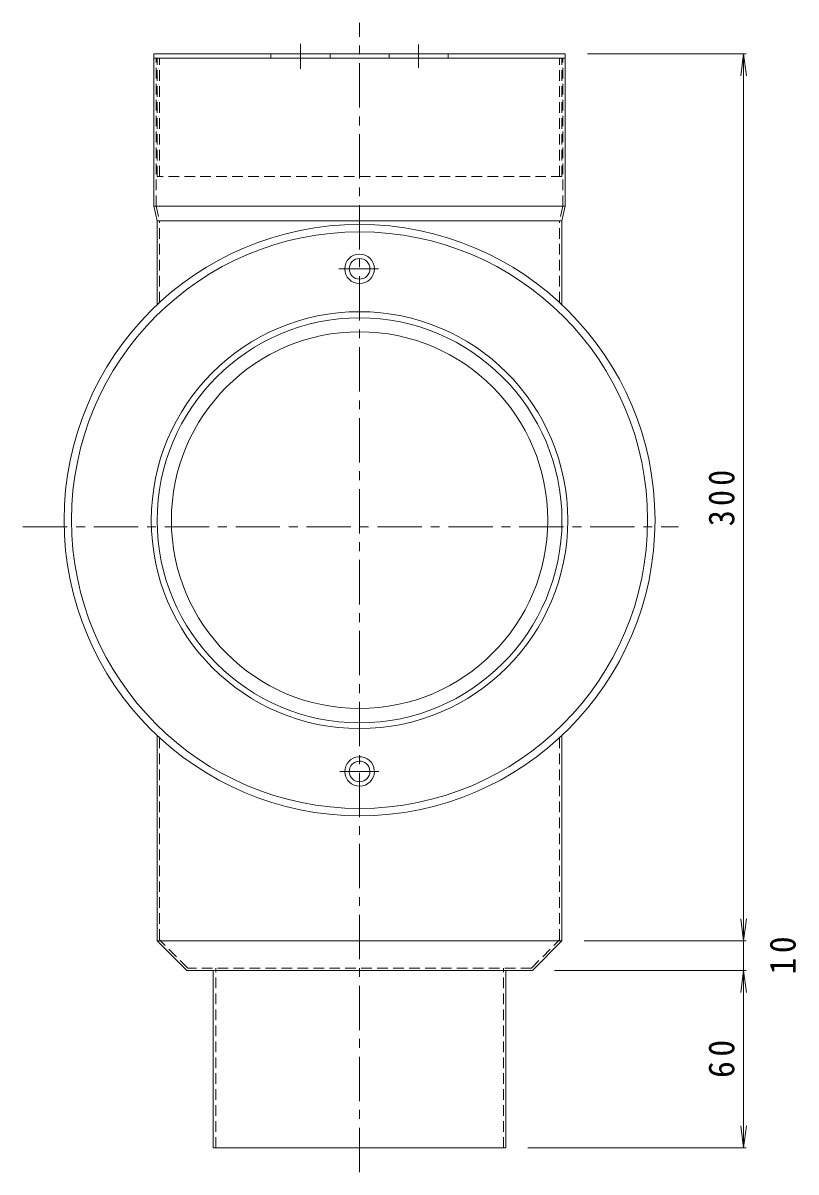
# Model space of a CAD drawing. Units: millimetres, scale not verified. Extents: x -421 to 484, y -405 to 387.
# Drawn here: x 222.1 to 483.7, y -270.9 to 117.7 of the extents above; entities that cross this region are included whole.
import ezdxf

# ---------------------------------------------------------------- set-up
doc = ezdxf.new("R2010")
doc.units = ezdxf.units.MM
doc.header["$LTSCALE"] = 3
doc.linetypes.add('CHAIN1', pattern=[8, 5, -1, 1, -1])
doc.linetypes.add('DASHED1', pattern=[1.8, 1.2, -0.6])
for name, color, linetype, lineweight in [('0-1', 2, 'Continuous', 9), ('0-2', 3, 'Continuous', 9), ('0-3', 4, 'Continuous', 9), ('0-4', 7, 'Continuous', 9)]:
    doc.layers.add(name, color=color, linetype=linetype, lineweight=lineweight)
doc.styles.add('ＭＳ ゴシック', font='')
doc.styles.get('ＭＳ ゴシック').set_extended_font_data('MS Gothic')

msp = doc.modelspace()

# ---------------------------------------------------------------- linework, layer by layer
at = {"layer": '0-1', "linetype": 'CHAIN1'}
for p, q in [((315.988, 102.284), (315.988, 110.74)), ((355.988, 102.538), (355.988, 110.453))]:
    msp.add_line(p, q, dxfattribs=at)
at = {"layer": '0-1'}
for p, q in [((405.588, 107.287), (266.388, 107.287)), ((266.388, 105.787), (266.388, 107.287)), ((405.588, 105.787), (266.388, 105.787)), ((305.988, 105.787), (305.988, 107.287)), ((325.988, 105.787), (325.988, 107.287)), ((345.988, 105.787), (345.988, 107.287)), ((365.988, 105.787), (365.988, 107.287)), ((405.588, 105.787), (405.588, 107.287))]:
    msp.add_line(p, q, dxfattribs=at)
at = {"layer": '0-1', "linetype": 'DASHED1'}
for p, q in [((267.488, 65.787), (267.488, 105.787)), ((268.288, 65.787), (268.288, 105.787)), ((403.688, 65.787), (403.688, 105.787)), ((404.488, 65.787), (404.488, 105.787)), ((404.488, 65.787), (267.488, 65.787))]:
    msp.add_line(p, q, dxfattribs=at)
at = {"layer": '0-2', "linetype": 'CHAIN1'}
for p, q in [((335.988, -270.891), (335.988, 117.74)), ((222.056, -52.713), (443.913, -52.713))]:
    msp.add_line(p, q, dxfattribs=at)
at = {"layer": '0-2'}
for p, q in [((266.388, 55.787), (266.388, 105.787)), ((405.588, 55.787), (405.588, 105.787)), ((266.388, 55.787), (267.488, 50.787)), ((266.388, 55.787), (405.588, 55.787)), ((405.588, 55.787), (404.488, 50.787)), ((267.488, 22.445), (267.488, 50.787)), ((267.488, 50.787), (404.488, 50.787)), ((404.488, 22.445), (404.488, 50.787)), ((267.488, -192.713), (267.488, -123.264)), ((404.488, -192.713), (404.488, -123.264)), ((277.488, -202.713), (267.488, -192.713)), ((267.488, -192.713), (404.488, -192.713)), ((394.488, -202.713), (404.488, -192.713)), ((277.488, -202.713), (394.488, -202.713)), ((286.488, -262.713), (286.488, -202.713)), ((385.488, -262.713), (385.488, -202.713)), ((385.488, -262.713), (286.488, -262.713))]:
    msp.add_line(p, q, dxfattribs=at)
at = {"layer": '0-2', "linetype": 'DASHED1'}
for p, q in [((267.188, 55.787), (267.188, 105.787)), ((404.788, 55.787), (404.788, 105.787)), ((267.188, 55.787), (268.288, 50.787)), ((404.788, 55.787), (403.688, 50.787)), ((268.288, 23.189), (268.288, 50.787)), ((403.688, 23.189), (403.688, 50.787)), ((268.288, -192.381), (268.288, -124.008)), ((403.688, -192.381), (403.688, -124.008)), ((277.819, -201.913), (268.288, -192.381)), ((394.156, -201.913), (403.688, -192.381)), ((394.156, -201.913), (277.819, -201.913)), ((287.288, -262.713), (287.288, -201.913)), ((384.688, -262.713), (384.688, -201.913))]:
    msp.add_line(p, q, dxfattribs=at)
at = {"layer": '0-2'}
for centre, radius in [((335.988, -50.486), 68.5), ((335.988, -50.409), 63.7)]:
    msp.add_circle(centre, radius, dxfattribs=at)
at = {"layer": '0-3', "linetype": 'CHAIN1'}
for p, q in [((328.922, 34.591), (342.417, 34.591)), ((329.345, -135.409), (342.536, -135.409))]:
    msp.add_line(p, q, dxfattribs=at)
at = {"layer": '0-3'}
for centre, radius in [((335.988, -50.409), 100), ((335.988, -50.409), 97.5), ((335.988, 34.591), 5), ((335.988, 34.591), 3.5), ((335.988, -50.409), 70.5)]:
    msp.add_circle(centre, radius, dxfattribs=at)
for radius in [5, 3.5]:
    msp.add_arc((335.988, -135.409), radius, 3.49236, 0, dxfattribs=at)
at = {"layer": '0-4'}
for p, q in [((413.088, 107.287), (466.888, 107.287)), ((465.988, 107.287), (465.009, 99.851)), ((465.988, -262.713), (465.988, 107.287)), ((465.988, 107.287), (466.967, 99.851)), ((465.988, -192.713), (465.009, -185.277)), ((465.988, -192.713), (466.967, -185.277)), ((411.988, -192.713), (466.888, -192.713)), ((401.988, -202.713), (466.888, -202.713)), ((465.988, -202.713), (465.009, -210.149)), ((465.988, -202.713), (466.967, -210.149)), ((465.988, -262.713), (465.009, -255.277)), ((465.988, -262.713), (466.967, -255.277)), ((392.988, -262.713), (466.888, -262.713))]:
    msp.add_line(p, q, dxfattribs=at)

# ---------------------------------------------------------------- texts
at = {"layer": '0-4', "color": 2, "char_height": 8.798, "attachment_point": 7, "rotation": 90, "style": 'ＭＳ ゴシック'}
for s, insert in [('\\T1.27;\\W0.9;300', (462.988, -52.463)), ('\\T1.27;\\W0.95;10', (483.724, -204.088)), ('\\T1.27;\\W0.95;60', (462.988, -239.088))]:
    msp.add_mtext(s, dxfattribs=dict(at, insert=insert))

doc.saveas('drawing.dxf')
